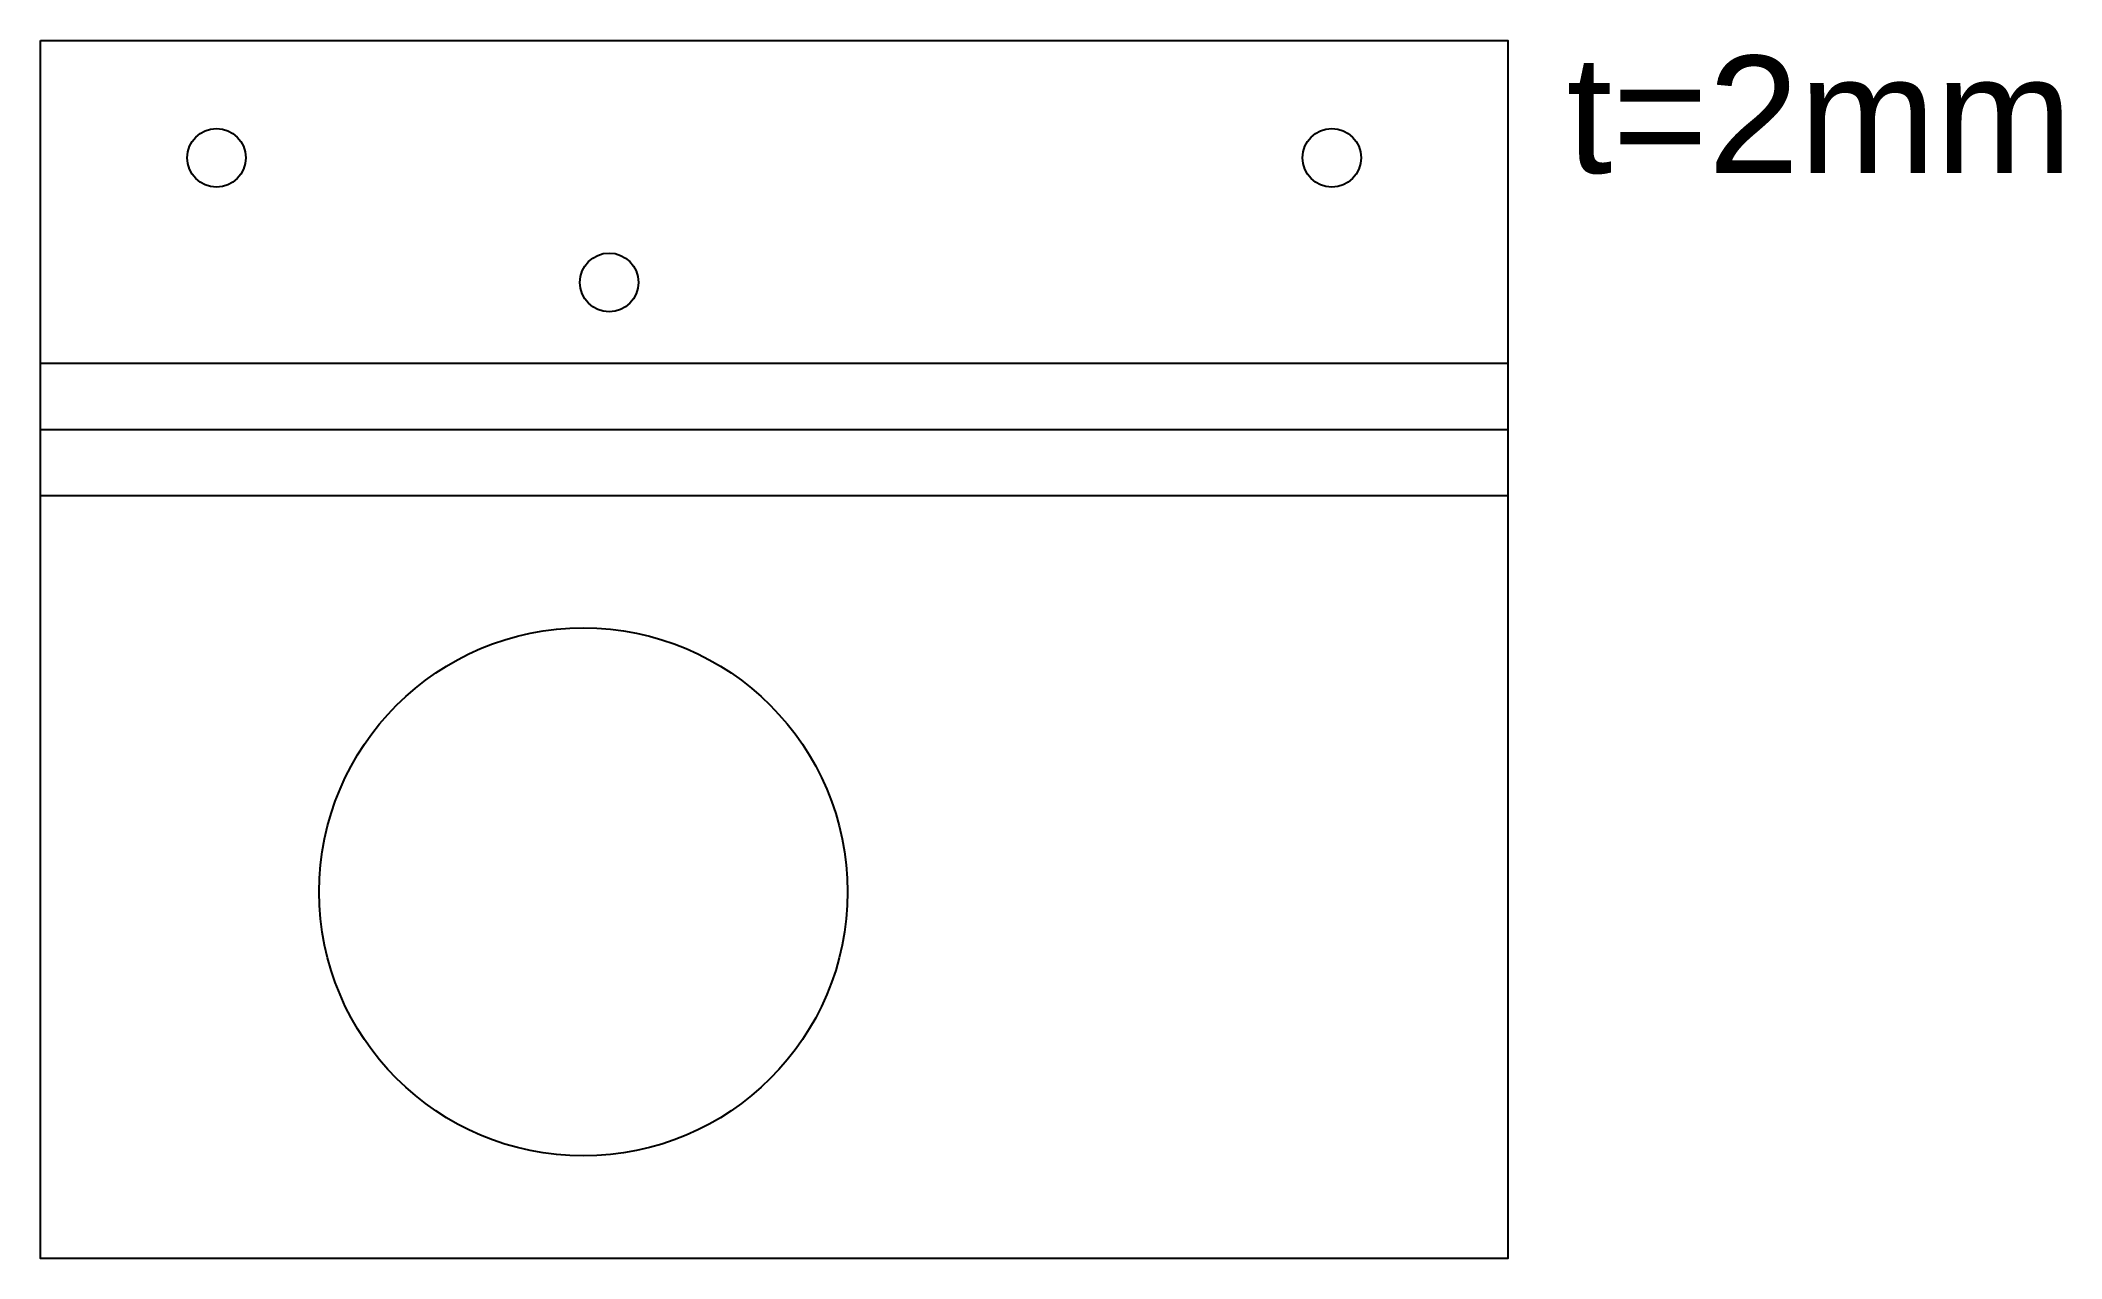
# Model space of a CAD drawing. Header units: millimetres. Extents: x 0 to 68.9, y 0 to 41.5.
import ezdxf

# ---------------------------------------------------------------- set-up
doc = ezdxf.new("R2010")
doc.units = ezdxf.units.MM
doc.header["$MEASUREMENT"] = 0
doc.layers.get('0').update_dxf_attribs({"true_color": 0xffffff})
for name, color, linetype, true_color in [('AUSSENPROFILE', 7, 'Continuous', 0xffffff), ('BIEGUNG', 7, 'Continuous', 0xffffff), ('BIEGUNGSENDE', 7, 'Continuous', 0xffffff), ('INNENPROFILE', 7, 'Continuous', 0xffffff)]:
    doc.layers.add(name, color=color, linetype=linetype, true_color=true_color)
doc.styles.add('textstyle15', font='')
doc.styles.get('textstyle15').set_extended_font_data('Arial')

msp = doc.modelspace()

# ---------------------------------------------------------------- linework, layer by layer
at = {"layer": 'AUSSENPROFILE'}
msp.add_lwpolyline([(0, 41.524), (50, 41.524), (50, 0), (0, 0)], close=True, dxfattribs=at)
at = {"layer": 'BIEGUNG'}
msp.add_line((0, 28.262), (50, 28.262), dxfattribs=at)
at = {"layer": 'BIEGUNGSENDE'}
for p, q in [((0, 30.524), (50, 30.524)), ((50, 26), (0, 26))]:
    msp.add_line(p, q, dxfattribs=at)
at = {"layer": 'INNENPROFILE'}
for centre, radius in [((6, 37.524), 1), ((44, 37.524), 1), ((19.377, 33.275), 1), ((18.5, 12.5), 9)]:
    msp.add_circle(centre, radius, dxfattribs=at)

# ---------------------------------------------------------------- texts
at = {"insert": (52, 41), "char_height": 4, "attachment_point": 1, "style": 'textstyle15'}
msp.add_mtext('t=2mm', dxfattribs=at)

doc.saveas('drawing.dxf')
